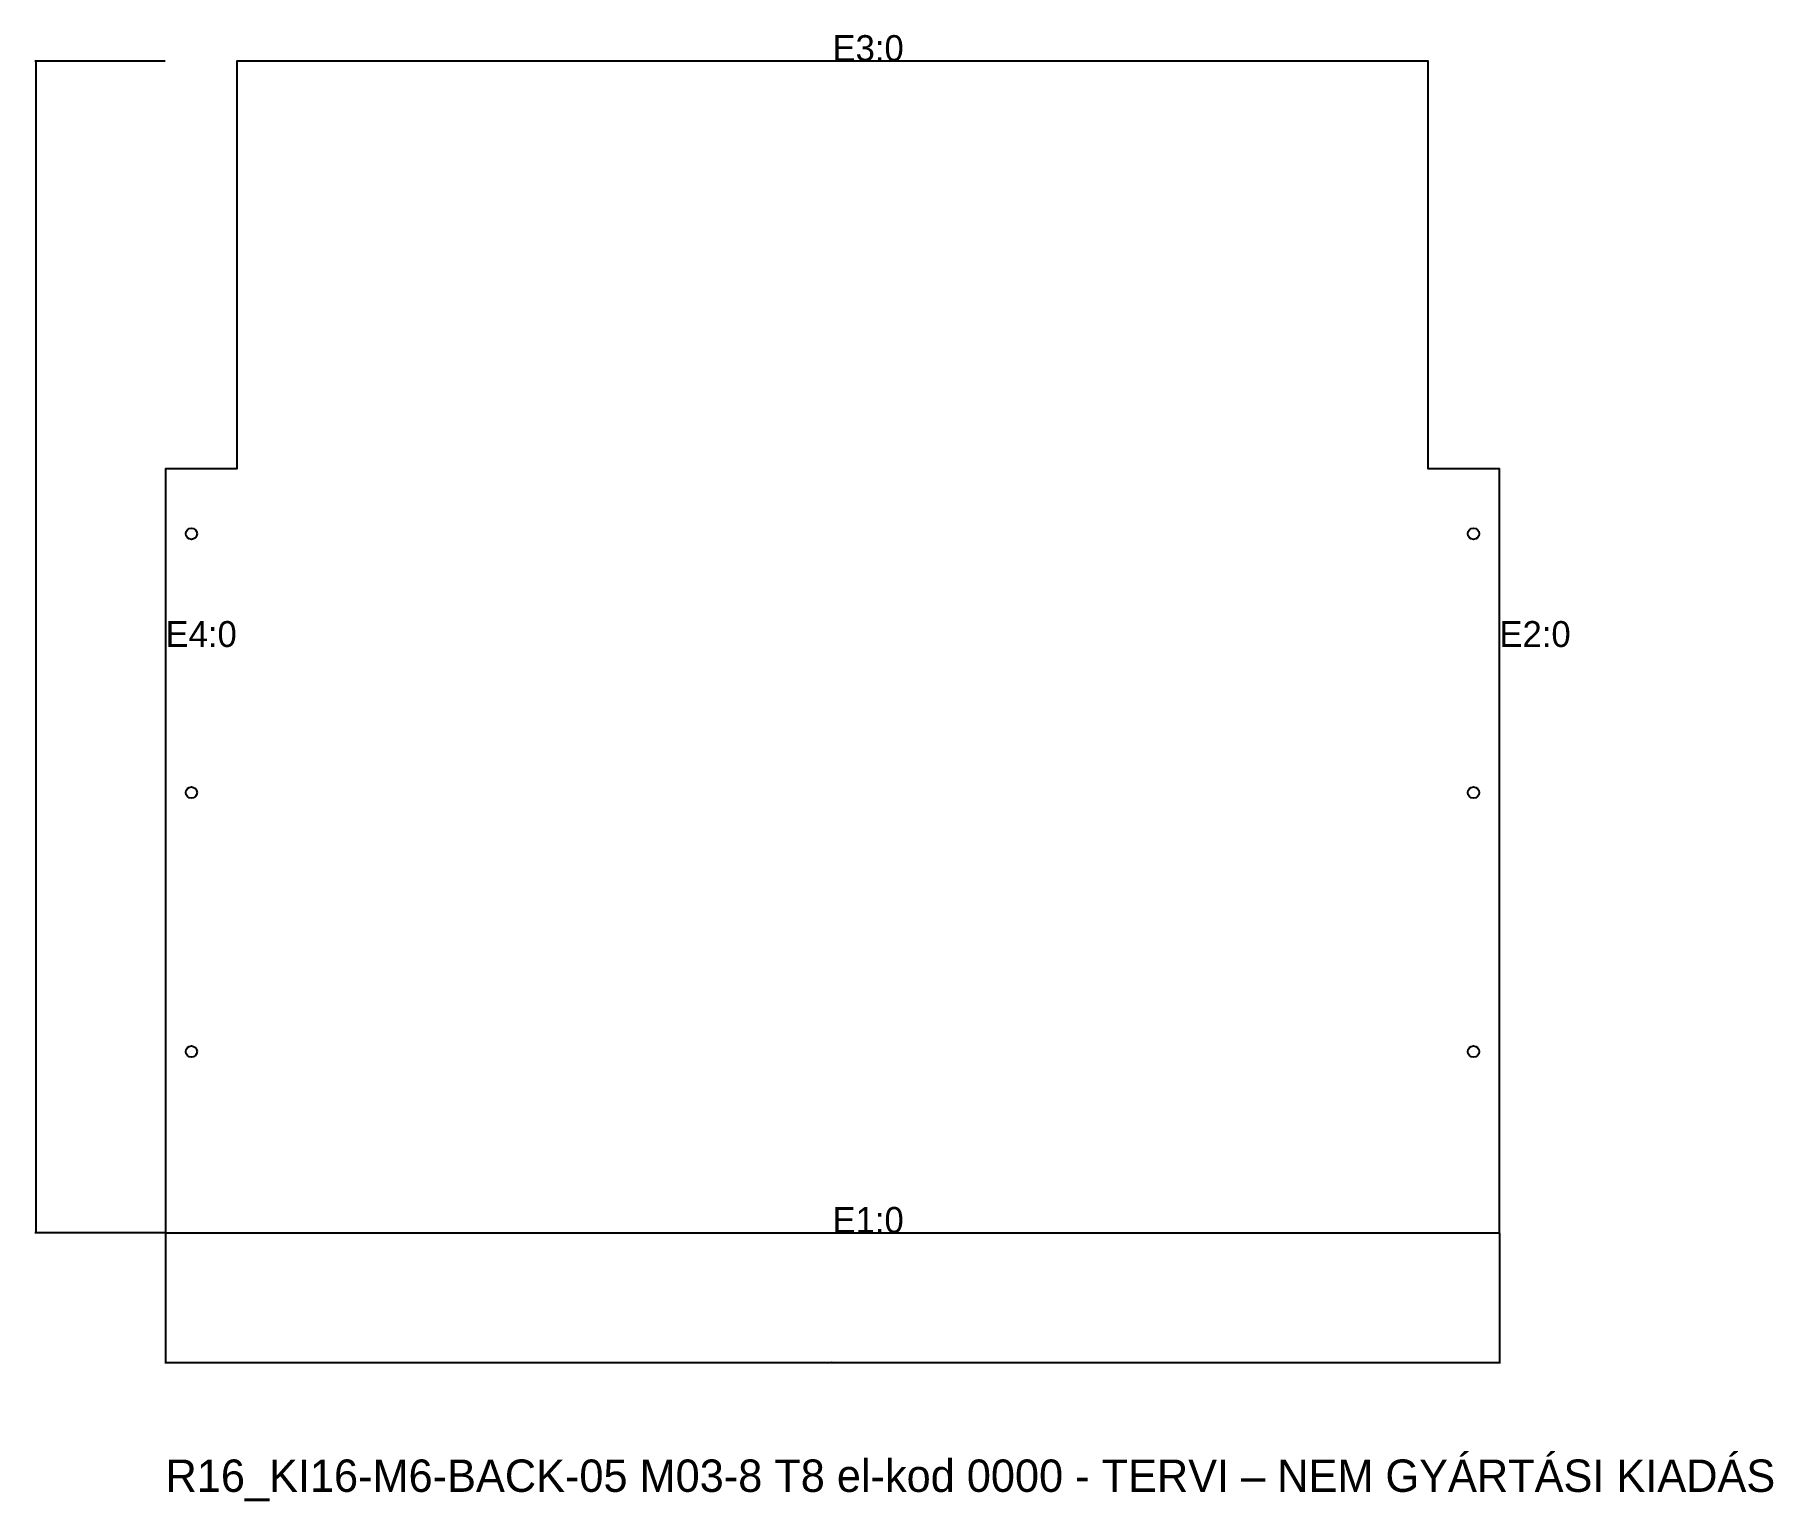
# Model space of a CAD drawing. Header units: millimetres. Extents: x -40 to 497, y -83 to 370.
import ezdxf

# ---------------------------------------------------------------- set-up
doc = ezdxf.new("R2010")
doc.units = ezdxf.units.MM
for name, color, linetype in [('FURAT_B', 4, 'Continuous'), ('KONTUR', 7, 'Continuous'), ('MERET', 8, 'Continuous'), ('SZOVEG', 7, 'Continuous')]:
    doc.layers.add(name, color=color, linetype=linetype)
doc.styles.add('OpenSansCondensed-Light', font='OpenSansCondensed-Light.ttf')
doc.dimstyles.new('EZDXF', dxfattribs={"dimtxt": 0.25, "dimasz": 0.175, "dimexe": 0.375, "dimexo": 0.125, "dimgap": 0.1, "dimtad": 1, "dimlfac": 100, "dimzin": 12, "dimdsep": 46, "dimtxsty": 'OpenSansCondensed-Light', "dimblk": 'ARCHTICK', "dimcen": 2.5, "dimazin": 3, "dimtfac": 0.5, "dimtmove": 2, "dimatfit": 3})

# ---------------------------------------------------------------- blocks, each defined once
blk = doc.blocks.new('_ARCHTICK')
at = {"color": 0, "linetype": 'BYBLOCK', "const_width": 0.15}
blk.add_lwpolyline([(-0.5, -0.5), (0.5, 0.5)], dxfattribs=at)

msp = doc.modelspace()

# ---------------------------------------------------------------- linework, layer by layer
at = {"layer": 'FURAT_B'}
for centre in [(8, 216), (404, 216), (8, 136), (404, 136), (8, 56), (404, 56)]:
    msp.add_circle(centre, 1.75, dxfattribs=at)
at = {"layer": 'KONTUR'}
msp.add_lwpolyline([(412, 0), (412, 236), (390, 236), (390, 362), (22, 362), (22, 236), (0, 236), (0, 0)], close=True, dxfattribs=at)

# ---------------------------------------------------------------- texts
at = {"layer": 'SZOVEG'}
for s, height, p in [('E3:0', 8, (206, 362)), ('E4:0', 8, (0, 181)), ('E2:0', 8, (412, 181)), ('E1:0', 8, (206, 0)), ('R16_KI16-M6-BACK-05 M03-8 T8 el-kod 0000 - TERVI – NEM GYÁRTÁSI KIADÁS', 10, (0, -80))]:
    msp.add_text(s, height=height, dxfattribs=at).set_placement(p)

# ---------------------------------------------------------------- dimensions: what is measured, and where the dimension line sits
at = {"layer": 'MERET'}
msp.add_linear_dim(base=(-40, 0), p1=(0, 0), p2=(0, 362), angle=90, dimstyle='EZDXF', dxfattribs=at).render()
msp.add_linear_dim(base=(0, -40), p1=(0, 0), p2=(412, 0), dimstyle='EZDXF', dxfattribs=at).render()

doc.saveas('drawing.dxf')
